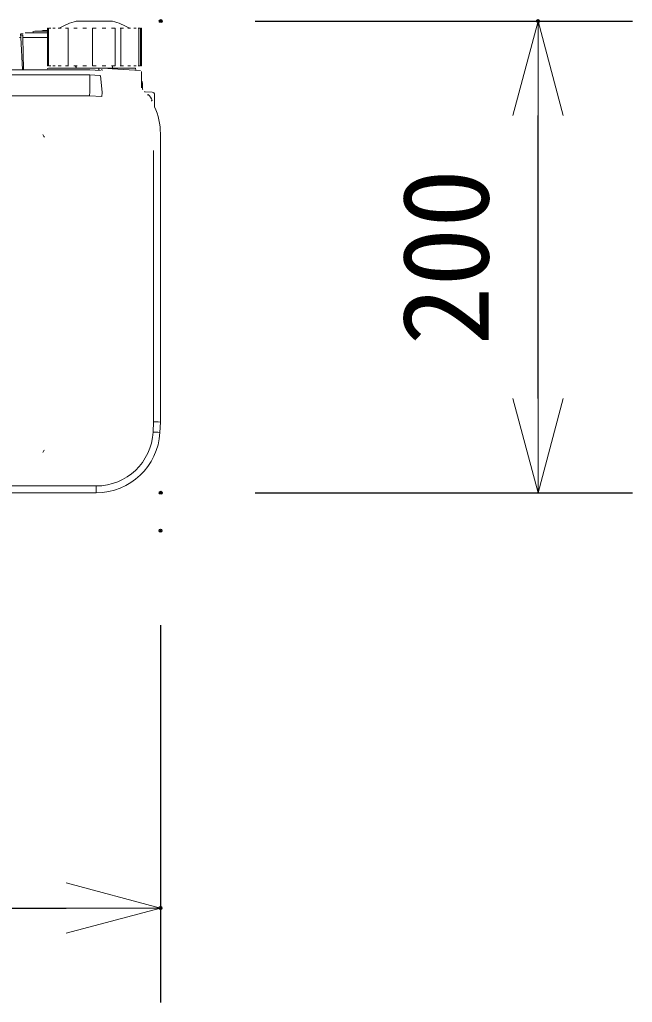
# Model space of a CAD drawing. Units: millimetres, scale not verified. Extents: x -63 to 62, y -57 to 57.
# Drawn here: x -15.61 to -2.62, y 1.35 to 22.18 of the extents above; entities that cross this region are included whole.
import ezdxf
from ezdxf.enums import TextEntityAlignment as Align

# ---------------------------------------------------------------- set-up
doc = ezdxf.new("R2010")
doc.units = ezdxf.units.MM
doc.header["$LTSCALE"] = 0.125
doc.header["$PDMODE"] = 32
doc.header["$PDSIZE"] = 0.0625
doc.layers.add('0-0_0', color=7, linetype='Continuous', lineweight=18)
doc.layers.add('0-2_DEFPOINTS', color=7, linetype='Continuous')
doc.layers.add('0-6_SUNPO', color=7, linetype='Continuous')
doc.styles.add('ＭＳ ゴシック', font='')
doc.styles.get('ＭＳ ゴシック').set_extended_font_data('MS Gothic')

# ---------------------------------------------------------------- blocks, each defined once
blk = doc.blocks.new('_OPEN30')
at = {"layer": '0-0_0'}
blk.add_line((0, 0), (-1, 0), dxfattribs=at)
blk.add_lwpolyline([(-1, 0.26795), (0, 0), (-1, -0.26795)], dxfattribs=at)
blk = doc.blocks.new('D6')
at = {"layer": '0-2_DEFPOINTS'}
for p in [(-11.6588, 19.1281), (-3.6588, 19.1281), (-11.6588, 9.1281)]:
    blk.add_point(p, dxfattribs=at)
at = {"layer": '0-6_SUNPO'}
for p, q in [((-9.6588, 19.1281), (-1.6588, 19.1281)), ((-3.6588, 11.1281), (-3.6588, 17.1281)), ((-9.6588, 9.1281), (-1.6588, 9.1281))]:
    blk.add_line(p, q, dxfattribs=at)
at = {"layer": '0-6_SUNPO', "xscale": 2, "yscale": 2}
for p, rotation in [((-3.6588, 19.1281), 90), ((-3.6588, 9.1281), 270)]:
    blk.add_blockref('_OPEN30', p, dxfattribs=dict(at, rotation=rotation))
at = {"layer": '0-6_SUNPO', "style": 'ＭＳ ゴシック'}
blk.add_text('200', height=1.833, rotation=90, dxfattribs=at).set_placement((-4.1588, 12.2531), align=Align.BOTTOM_LEFT)
blk = doc.blocks.new('D5')
at = {"layer": '0-2_DEFPOINTS'}
for p in [(-36.5638, 8.3239), (-11.6651, 8.3239), (-11.6651, 0.3239)]:
    blk.add_point(p, dxfattribs=at)
at = {"layer": '0-6_SUNPO'}
for p, q in [((-36.5638, 6.3239), (-36.5638, -1.6761)), ((-11.6651, 6.3239), (-11.6651, -1.6761)), ((-34.5638, 0.3239), (-13.6651, 0.3239))]:
    blk.add_line(p, q, dxfattribs=at)
at = {"layer": '0-6_SUNPO', "xscale": 2, "yscale": 2, "rotation": 180}
blk.add_blockref('_OPEN30', (-36.5638, 0.3239), dxfattribs=at)
at = {"layer": '0-6_SUNPO', "xscale": 2, "yscale": 2}
blk.add_blockref('_OPEN30', (-11.6651, 0.3239), dxfattribs=at)
at = {"layer": '0-6_SUNPO', "style": 'ＭＳ ゴシック'}
blk.add_text('498', height=1.833, dxfattribs=at).set_placement((-25.9894, 0.8239), align=Align.BOTTOM_LEFT)

msp = doc.modelspace()

# ---------------------------------------------------------------- linework, layer by layer
at = {"layer": '0-0_0'}
for p, q in [((-13.6407, 22.1522), (-14.4089, 22.1522)), ((-15.5887, 21.881), (-15.5348, 21.881)), ((-15.0224, 21.9022), (-15.4939, 21.9022)), ((-15.3283, 21.9168), (-15.3226, 21.9225)), ((-15.0224, 21.9372), (-15.2873, 21.9372)), ((-15.0224, 21.9522), (-15.1182, 21.9522)), ((-15.0224, 22.0022), (-15.0151, 22.0022)), ((-15.0224, 21.2022), (-15.0224, 22.0022)), ((-15.0151, 22.0022), (-15.001, 22.0022)), ((-14.986, 22.0022), (-14.9645, 22.0022)), ((-14.9645, 22.0022), (-14.9499, 22.0022)), ((-14.9077, 22.0022), (-14.8729, 22.0022)), ((-14.8729, 22.0022), (-14.8585, 22.0022)), ((-14.7908, 22.0022), (-14.7442, 22.0022)), ((-14.7442, 22.0022), (-14.7306, 22.0022)), ((-14.6404, 22.0022), (-14.584, 22.0022)), ((-14.584, 22.0022), (-14.5718, 22.0022)), ((-14.4631, 22.0022), (-14.3994, 22.0022)), ((-14.3994, 22.0022), (-14.3891, 22.0022)), ((-14.269, 22.0022), (-14.2667, 22.0022)), ((-14.2667, 22.0022), (-14.1985, 22.0022)), ((-14.1985, 22.0022), (-14.1905, 22.0022)), ((-14.0649, 22.0022), (-14.0597, 22.0022)), ((-14.0597, 22.0022), (-13.9899, 22.0022)), ((-13.9899, 22.0022), (-13.9847, 22.0022)), ((-13.8591, 22.0022), (-13.8511, 22.0022)), ((-13.8511, 22.0022), (-13.7829, 22.0022)), ((-13.7829, 22.0022), (-13.7806, 22.0022)), ((-13.6605, 22.0022), (-13.6501, 22.0022)), ((-13.6501, 22.0022), (-13.5865, 22.0022)), ((-13.4778, 22.0022), (-13.4656, 22.0022)), ((-13.4656, 22.0022), (-13.4092, 22.0022)), ((-13.319, 22.0022), (-13.3054, 22.0022)), ((-13.3054, 22.0022), (-13.2588, 22.0022)), ((-13.1911, 22.0022), (-13.1767, 22.0022)), ((-13.1767, 22.0022), (-13.1419, 22.0022)), ((-13.0996, 22.0022), (-13.0851, 22.0022)), ((-13.0851, 22.0022), (-13.0635, 22.0022)), ((-13.0486, 22.0022), (-13.0345, 22.0022)), ((-13.0345, 22.0022), (-13.0272, 22.0022)), ((-13.0272, 21.2022), (-13.0272, 22.0022)), ((-36.0253, 21.1194), (-14.1243, 21.1194)), ((-15.0151, 21.2022), (-15.0224, 21.2022)), ((-15.001, 21.2022), (-15.0151, 21.2022)), ((-15.0011, 21.1522), (-13.9414, 21.1522)), ((-14.9645, 21.2022), (-14.986, 21.2022)), ((-14.9499, 21.2022), (-14.9645, 21.2022)), ((-14.8729, 21.2022), (-14.9077, 21.2022)), ((-14.8585, 21.2022), (-14.8729, 21.2022)), ((-14.7442, 21.2022), (-14.7908, 21.2022)), ((-14.7306, 21.2022), (-14.7442, 21.2022)), ((-14.584, 21.2022), (-14.6404, 21.2022)), ((-14.5718, 21.2022), (-14.584, 21.2022)), ((-14.3994, 21.2022), (-14.4631, 21.2022)), ((-14.4302, 21.2022), (-14.4089, 21.1766)), ((-14.4089, 21.1522), (-14.4089, 21.2022)), ((-14.3891, 21.2022), (-14.3994, 21.2022)), ((-14.2667, 21.2022), (-14.269, 21.2022)), ((-14.1985, 21.2022), (-14.2667, 21.2022)), ((-14.1905, 21.2022), (-14.1985, 21.2022)), ((-14.1243, 21.1194), (-13.8974, 21.1075)), ((-14.0597, 21.2022), (-14.0649, 21.2022)), ((-13.9899, 21.2022), (-14.0597, 21.2022)), ((-13.9847, 21.2022), (-13.9899, 21.2022)), ((-13.1498, 21.1522), (-13.9414, 21.1522)), ((-13.8511, 21.2022), (-13.8591, 21.2022)), ((-13.7829, 21.2022), (-13.8511, 21.2022)), ((-13.7806, 21.2022), (-13.7829, 21.2022)), ((-13.6501, 21.2022), (-13.6605, 21.2022)), ((-13.5865, 21.2022), (-13.6501, 21.2022)), ((-13.6407, 21.2022), (-13.6407, 21.1522)), ((-13.4656, 21.2022), (-13.4778, 21.2022)), ((-13.4092, 21.2022), (-13.4656, 21.2022)), ((-13.3054, 21.2022), (-13.319, 21.2022)), ((-13.2588, 21.2022), (-13.3054, 21.2022)), ((-13.1767, 21.2022), (-13.1911, 21.2022)), ((-13.1419, 21.2022), (-13.1767, 21.2022)), ((-13.1498, 21.1522), (-13.1491, 21.1141)), ((-13.0851, 21.2022), (-13.0996, 21.2022)), ((-13.0635, 21.2022), (-13.0851, 21.2022)), ((-13.0345, 21.2022), (-13.0486, 21.2022)), ((-13.0272, 21.2022), (-13.0345, 21.2022)), ((-13.0248, 21.0839), (-13.0248, 20.7371)), ((-13.0048, 20.8397), (-13.0248, 20.8397)), ((-13.0048, 20.7165), (-13.0048, 20.8397)), ((-12.7972, 20.6447), (-12.9452, 20.6524)), ((-12.7498, 20.3403), (-12.7498, 20.5947)), ((-12.6248, 13.6522), (-12.6364, 13.4315)), ((-12.6279, 13.5935), (-12.6278, 13.594)), ((-13.9845, 12.1522), (-36.1651, 12.1522))]:
    msp.add_line(p, q, dxfattribs=at)
at = {"layer": '0-0_0', "color": 1}
for p, q in [((-15.5885, 21.8785), (-15.5848, 21.8074)), ((-15.001, 21.2022), (-15.001, 22.0022)), ((-14.584, 21.2022), (-14.584, 22.0022)), ((-14.0649, 21.2022), (-14.0649, 22.0022)), ((-13.5865, 21.2022), (-13.5865, 22.0022)), ((-13.4656, 21.2022), (-13.4656, 22.0022)), ((-13.0851, 21.2022), (-13.0851, 22.0022)), ((-13.0486, 21.2022), (-13.0486, 22.0022)), ((-15.5874, 21.8573), (-15.5437, 21.8573)), ((-15.5491, 21.1272), (-15.5848, 21.8074)), ((-15.5439, 21.8513), (-15.5431, 21.8039)), ((-15.5431, 21.8039), (-15.5313, 21.1272)), ((-15.4931, 21.8074), (-15.0224, 21.8074)), ((-14.1249, 21.0124), (-36.0247, 21.0124)), ((-13.9101, 21.0012), (-14.1249, 21.0125)), ((-14.1248, 20.6561), (-14.1249, 21.0124)), ((-13.8618, 20.6424), (-13.8944, 21.0003)), ((-14.1271, 20.5697), (-14.1248, 20.6561)), ((-14.1248, 20.6561), (-14.1248, 20.6561)), ((-13.8618, 20.6424), (-13.8663, 20.556)), ((-12.7695, 19.4098), (-12.7695, 13.656)), ((-12.7695, 13.656), (-12.7808, 13.4391)), ((-12.6696, 13.6534), (-12.7695, 13.656)), ((-12.6696, 13.6534), (-12.6248, 13.6522)), ((-12.6811, 13.4339), (-12.7808, 13.4391)), ((-12.6811, 13.4339), (-12.6364, 13.4315)), ((-13.9845, 12.2969), (-29.4498, 12.2969)), ((-13.9845, 12.197), (-13.9845, 12.2969)), ((-13.9845, 12.197), (-13.9845, 12.1522))]:
    msp.add_line(p, q, dxfattribs=at)
at = {"layer": '0-0_0'}
for points in [[(-13.0485, 21.1089), (-13.6463, 21.1402), (-13.7391, 21.1451)], [(-12.63, 19.7675), (-12.6248, 19.7675), (-12.6248, 13.6522)]]:
    msp.add_lwpolyline(points, dxfattribs=at)
at = {"layer": '0-0_0', "color": 1}
msp.add_lwpolyline([(-36.0225, 20.5697), (-14.1271, 20.5697), (-13.8663, 20.556)], dxfattribs=at)
at = {"layer": '0-0_0'}
for centre, radius, start, end in [((-14.0248, 20.7022), 1.5, 104.83513, 119.92647), ((-14.0248, 20.7022), 1.5, 60.07353, 75.16487), ((-15.2873, 21.8872), 0.05, 90, 135), ((-15.1182, 21.9272), 0.025, 90, 156.4207), ((-15.0011, 21.1272), 0.025, 90, 150), ((-13.9414, 21.1372), 0.015, 0.5, 90), ((-13.0548, 20.8397), 0.05, 0, 53.1298), ((-12.9798, 20.7165), 0.025, 180, 223.64447), ((-12.9439, 20.6774), 0.025, 222.28225, 267), ((-12.7998, 20.5947), 0.05, 0, 87), ((-13.9761, 19.7675), 1.375, 30.97409, 37.21788), ((-13.9748, 19.7675), 1.35, 0, 24.94415), ((-12.7248, 20.3403), 0.025, 180, 204.61998), ((-14.8536, 19.8875), 0.3, 207.54096, 219.85472), ((-13.9845, 13.5022), 1.35, 270, 357), ((-14.8536, 12.8668), 0.3, 140.1656, 152.45904)]:
    msp.add_arc(centre, radius, start, end, dxfattribs=at)
at = {"layer": '0-0_0', "color": 1}
msp.add_arc((-13.9845, 13.5022), 1.2053, 270, 357, dxfattribs=at)
for centre, major_axis, ratio, start_param, end_param in [((-15.6097, 21.8061), (0.025, 0.0013), 0.052264, 4.715128, 6.2831853), ((-15.4931, 21.8048), (0.05, 0.0009), 0.052328, 3.1415927, 4.7133024)]:
    msp.add_ellipse(centre, major_axis=major_axis, ratio=ratio, start_param=start_param, end_param=end_param, dxfattribs=at)
at = {"layer": '0-0_0'}
for centre, major_axis, ratio, start_param, end_param in [((-13.9411, 21.1086), (0.0014, 0.0149), 0.000383, 4.7935125, 5.7191435), ((-13.9413, 21.1302), (-0.015, -0.0001), 0.305332, 1.6542024, 3.1415927), ((-13.8598, 21.1286), (0.015, 0), 0.216711, 3.1415927, 4.8549916), ((-13.8598, 21.0975), (-0.0013, -0.0149), 0.052142, 3.1415927, 4.1981245), ((-12.8798, 20.5991), (0.0199, 0.0151), 0.031683, 3.1415927, 4.6706996), ((-12.7959, 20.4751), (0.0214, 0.0129), 0.026962, 3.1415927, 4.6675011), ((-14.8748, 13.7104), (2.2484, -0.0857), 0.999999, 0.0087436, 0.0136776)]:
    msp.add_ellipse(centre, major_axis=major_axis, ratio=ratio, start_param=start_param, end_param=end_param, dxfattribs=at)

# ---------------------------------------------------------------- block references
at = {"layer": '0-6_SUNPO'}
for name in ['D6', 'D5']:
    msp.add_blockref(name, (-0.9583, 3.0241), dxfattribs=at)

doc.saveas('drawing.dxf')
